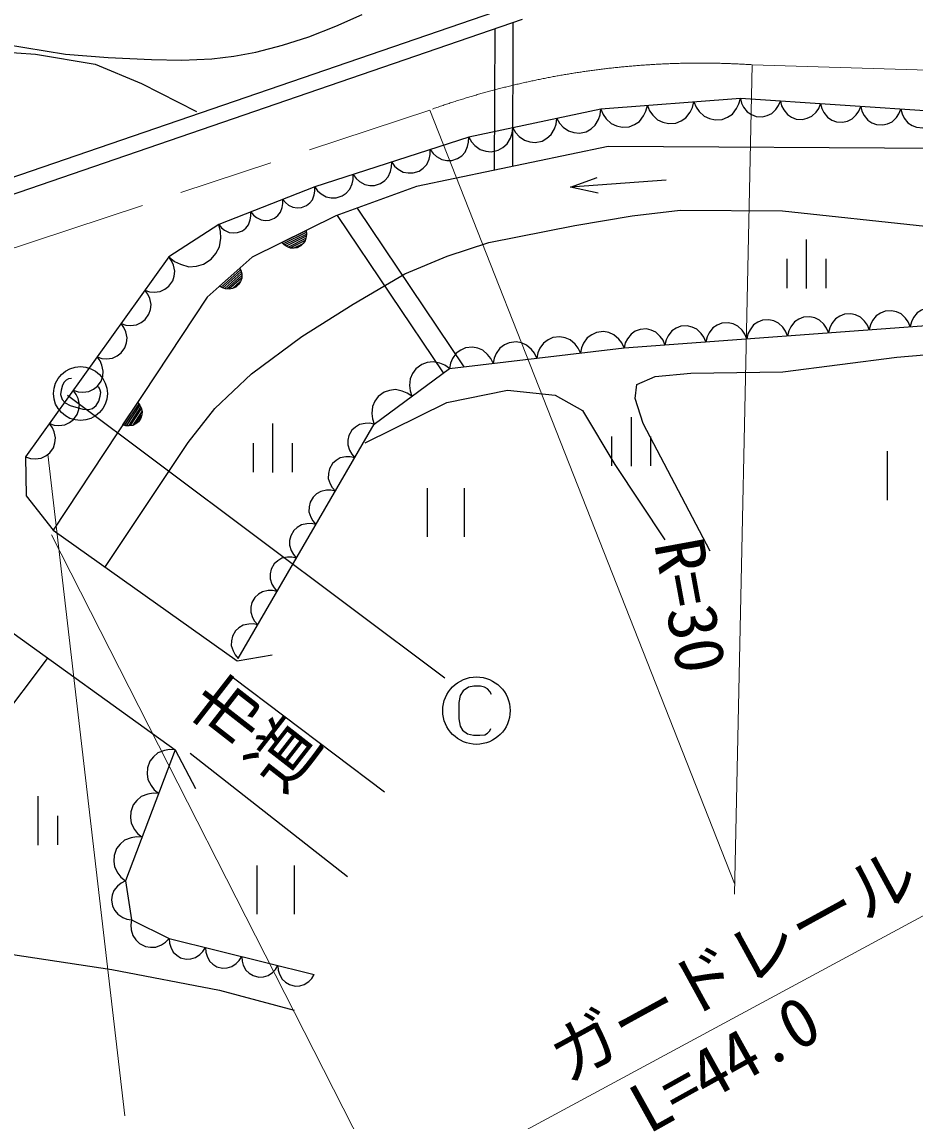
# Model space of a CAD drawing. Units: millimetres, scale not verified. Extents: x 40000 to 680000, y 20000 to 380000.
# Drawn here: x 175553 to 208524, y 243234 to 283846 of the extents above; entities that cross this region are included whole.
import ezdxf
from ezdxf.enums import TextEntityAlignment as Align

# ---------------------------------------------------------------- set-up
doc = ezdxf.new("R2010")
doc.units = ezdxf.units.MM
doc.header["$LTSCALE"] = 1000
doc.linetypes.add('CHAIN', pattern=[18.5, 12, -1.5, 3.5, -1.5])
for name, color, linetype, lineweight in [('M-BGD', 7, 'Continuous', 25), ('M-BMK', 2, 'CHAIN', 13), ('M-BMK-HTXT', 7, 'Continuous', 13), ('M-STR-STRC', 7, 'Continuous', 25)]:
    doc.layers.add(name, color=color, linetype=linetype, lineweight=lineweight)
doc.styles.add('@ＭＳ ゴシック', font='')
doc.styles.add('ＭＳ ゴシック', font='')
doc.styles.get('@ＭＳ ゴシック').set_extended_font_data('@MS Gothic')
doc.styles.get('ＭＳ ゴシック').set_extended_font_data('MS Gothic')

msp = doc.modelspace()

# ---------------------------------------------------------------- linework, layer by layer
at = {"layer": 'M-BGD'}
for p, q in [((165438, 274753), (194266, 284662)), ((194015, 283941), (165569, 274163)), ((193010, 283596), (192987, 278373)), ((193680, 283826), (193657, 278512)), ((173088, 282856), (176056, 282656)), ((176056, 282656), (178253, 282285)), ((178253, 282285), (179965, 281572)), ((179965, 281572), (181991, 280545)), ((196928, 280623), (192046, 279593)), ((202075, 281026), (196928, 280623)), ((219855, 279817), (202075, 281026)), ((192046, 279593), (186359, 277757)), ((197195, 279251), (190119, 277774)), ((211258, 279162), (197195, 279251)), ((199338, 278004), (195807, 277744)), ((186359, 277757), (182821, 276369)), ((190119, 277774), (187141, 276685)), ((191880, 271120), (187936, 276976)), ((187141, 276685), (184051, 275162)), ((191115, 270895), (187201, 276707)), ((195960, 276338), (198082, 276687)), ((198082, 276687), (199853, 276897)), ((199853, 276897), (203630, 276874)), ((203630, 276874), (208916, 276314)), ((182821, 276369), (180972, 275176)), ((192790, 275708), (195960, 276338)), ((186049, 276078), (185197, 275658)), ((185247, 275613), (186055, 276011)), ((186049, 275938), (185311, 275574)), ((185379, 275538), (186031, 275860)), ((186005, 275777), (185463, 275510)), ((204507, 275812), (204507, 274012)), ((185596, 275506), (185930, 275670)), ((191251, 275195), (192790, 275708)), ((180972, 275176), (175687, 267786)), ((184051, 275162), (182394, 273685)), ((189689, 274543), (191251, 275195)), ((203787, 275097), (203787, 274017)), ((205227, 275097), (205227, 274017)), ((183618, 274693), (182909, 274061)), ((182970, 274031), (183641, 274630)), ((183655, 274558), (183041, 274011)), ((187778, 273424), (189689, 274543)), ((183116, 273994), (183659, 274478)), ((183656, 274392), (183204, 273989)), ((183334, 274021), (183612, 274268)), ((182394, 273685), (176706, 265086)), ((185889, 272235), (187778, 273424)), ((197781, 271817), (212873, 272937)), ((184024, 270859), (185889, 272235)), ((191332, 271056), (197781, 271817)), ((207852, 271472), (211551, 271800)), ((203647, 270935), (207852, 271472)), ((188555, 268996), (191332, 271056)), ((198934, 270756), (200247, 270876)), ((200247, 270876), (203647, 270935)), ((182672, 269577), (184024, 270859)), ((198248, 270458), (198934, 270756)), ((177232, 270068), (191164, 259636)), ((191239, 269802), (193476, 270249)), ((193476, 270249), (195236, 270070)), ((195236, 270070), (196250, 269504)), ((198188, 269951), (198248, 270458)), ((179864, 269747), (179340, 268955)), ((179406, 268941), (179902, 269692)), ((188226, 268311), (191239, 269802)), ((198487, 269027), (198188, 269951)), ((179934, 269626), (179480, 268940)), ((179557, 268943), (179958, 269550)), ((179977, 269465), (179644, 268960)), ((179760, 269024), (179966, 269335)), ((181693, 268319), (182672, 269577)), ((196250, 269504), (197443, 267505)), ((198042, 269252), (198042, 267452)), ((183539, 260352), (188555, 268996)), ((184802, 269017), (184802, 267217)), ((200962, 264314), (198487, 269027)), ((197322, 268537), (197322, 267457)), ((198762, 268537), (198762, 267457)), ((178616, 263703), (181693, 268319)), ((184082, 268302), (184082, 267222)), ((185522, 268302), (185522, 267222)), ((175687, 267786), (175702, 266353)), ((207501, 267998), (207501, 266198)), ((197443, 267505), (199292, 264731)), ((190514, 266639), (190514, 264839)), ((191896, 264839), (191896, 266639)), ((175702, 266353), (176706, 265086)), ((176706, 265086), (183494, 260262)), ((174287, 261951), (181214, 256979)), ((176479, 260349), (174471, 257686)), ((183494, 260262), (184784, 260484)), ((183359, 259633), (188932, 255421)), ((181214, 256979), (179369, 252136)), ((181214, 256979), (181955, 255549)), ((181764, 256846), (187571, 252294)), ((176139, 255258), (176139, 253458)), ((176859, 254542), (176859, 253462)), ((184229, 252710), (184229, 250910)), ((185611, 250910), (185611, 252710)), ((179369, 252136), (179600, 250695)), ((179600, 250695), (180983, 250003)), ((180983, 250003), (186345, 248678)), ((174809, 249476), (178864, 248860)), ((178864, 248860), (182839, 248105)), ((182839, 248105), (185602, 247369))]:
    msp.add_line(p, q, dxfattribs=at)
for points in [[(170927, 283890), (171778, 283646), (172648, 283459), (174902, 283030), (177156, 282662), (178735, 282530), (180334, 282456), (181453, 282442), (182568, 282488), (183379, 282581), (184192, 282735), (185169, 282988), (186141, 283301), (187139, 283686), (188113, 284126)], [(195301, 280280), (195401, 280106), (195532, 279968), (195729, 279822), (195928, 279762), (196132, 279741), (196385, 279795), (196563, 279896), (196721, 280031), (196842, 280244), (196902, 280422), (196928, 280623)], [(196928, 280623), (197008, 280431), (197124, 280272), (197306, 280096), (197503, 280008), (197709, 279959), (197975, 279980), (198172, 280060), (198352, 280178), (198505, 280380), (198591, 280555), (198644, 280758)], [(198644, 280758), (198723, 280565), (198840, 280406), (199022, 280230), (199218, 280142), (199425, 280094), (199691, 280115), (199888, 280195), (200068, 280312), (200221, 280514), (200306, 280689), (200359, 280892)], [(200359, 280892), (200439, 280700), (200555, 280540), (200737, 280365), (200934, 280277), (201141, 280228), (201407, 280249), (201603, 280329), (201784, 280447), (201936, 280649), (202022, 280824), (202075, 281026)], [(202075, 281026), (202119, 280852), (202198, 280702), (202332, 280529), (202489, 280429), (202659, 280361), (202889, 280346), (203066, 280390), (203235, 280467), (203391, 280620), (203486, 280759), (203557, 280926)], [(203557, 280926), (203601, 280751), (203680, 280601), (203813, 280428), (203970, 280328), (204140, 280261), (204370, 280245), (204548, 280289), (204717, 280367), (204873, 280520), (204968, 280658), (205038, 280825)], [(205038, 280825), (205082, 280651), (205162, 280500), (205295, 280327), (205452, 280227), (205622, 280160), (205852, 280144), (206030, 280188), (206199, 280266), (206354, 280419), (206449, 280558), (206520, 280724)], [(206520, 280724), (206564, 280550), (206643, 280399), (206777, 280226), (206933, 280127), (207104, 280059), (207333, 280043), (207511, 280087), (207680, 280165), (207836, 280318), (207931, 280457), (208002, 280623)], [(208002, 280623), (208046, 280449), (208125, 280299), (208258, 280126), (208415, 280026), (208585, 279958), (208815, 279943), (208993, 279986), (209162, 280064), (209318, 280217), (209413, 280356), (209483, 280522)], [(193674, 279936), (193774, 279762), (193905, 279624), (194102, 279479), (194301, 279419), (194505, 279398), (194757, 279451), (194936, 279553), (195094, 279688), (195215, 279901), (195275, 280079), (195301, 280280)], [(192046, 279593), (192147, 279419), (192278, 279281), (192474, 279135), (192674, 279075), (192878, 279055), (193130, 279108), (193309, 279209), (193467, 279345), (193588, 279557), (193648, 279736), (193674, 279936)], [(190624, 279134), (190731, 278988), (190861, 278877), (191050, 278765), (191234, 278730), (191418, 278731), (191638, 278802), (191788, 278909), (191917, 279045), (192005, 279246), (192042, 279411), (192046, 279593)], [(189202, 278675), (189309, 278529), (189439, 278418), (189628, 278306), (189812, 278271), (189996, 278272), (190216, 278343), (190366, 278450), (190495, 278586), (190583, 278787), (190620, 278952), (190624, 279134)], [(187781, 278216), (187887, 278070), (188017, 277959), (188206, 277847), (188390, 277812), (188574, 277813), (188795, 277884), (188944, 277991), (189073, 278127), (189161, 278328), (189198, 278493), (189202, 278675)], [(186359, 277757), (186465, 277611), (186595, 277500), (186784, 277388), (186968, 277353), (187152, 277354), (187373, 277425), (187522, 277532), (187651, 277668), (187739, 277869), (187776, 278034), (187781, 278216)], [(196825, 277531), (195807, 277744), (196783, 278101)], [(185179, 277294), (185277, 277176), (185393, 277089), (185558, 277004), (185716, 276984), (185872, 276994), (186055, 277066), (186176, 277165), (186278, 277286), (186342, 277461), (186365, 277603), (186359, 277757)], [(184000, 276831), (184097, 276713), (184213, 276626), (184379, 276541), (184537, 276521), (184693, 276532), (184875, 276603), (184997, 276702), (185099, 276824), (185163, 276998), (185185, 277140), (185179, 277294)], [(182821, 276369), (182918, 276250), (183034, 276163), (183200, 276078), (183357, 276059), (183513, 276069), (183696, 276141), (183817, 276239), (183919, 276361), (183983, 276536), (184006, 276677), (184000, 276831)], [(180972, 275176), (181178, 275008), (181405, 274899), (181717, 274812), (181992, 274832), (182254, 274903), (182540, 275088), (182713, 275298), (182845, 275540), (182894, 275859), (182884, 276108), (182821, 276369)], [(180091, 273944), (180265, 273889), (180438, 273877), (180660, 273900), (180830, 273983), (180980, 274095), (181117, 274286), (181174, 274463), (181197, 274652), (181147, 274869), (181078, 275025), (180972, 275176)], [(179210, 272713), (179385, 272658), (179558, 272646), (179779, 272669), (179950, 272752), (180099, 272863), (180236, 273054), (180293, 273232), (180316, 273420), (180267, 273637), (180197, 273794), (180091, 273944)], [(205327, 272377), (205258, 272546), (205156, 272687), (204997, 272842), (204824, 272920), (204642, 272963), (204408, 272946), (204235, 272876), (204076, 272773), (203941, 272597), (203865, 272443), (203818, 272265)], [(206836, 272489), (206767, 272658), (206665, 272799), (206506, 272954), (206333, 273032), (206152, 273075), (205918, 273058), (205745, 272988), (205585, 272885), (205450, 272709), (205375, 272555), (205327, 272377)], [(208346, 272601), (208276, 272770), (208175, 272911), (208015, 273066), (207842, 273144), (207661, 273187), (207427, 273170), (207254, 273100), (207095, 272997), (206960, 272820), (206884, 272667), (206836, 272489)], [(209855, 272713), (209785, 272882), (209684, 273023), (209524, 273178), (209352, 273256), (209170, 273299), (208936, 273282), (208763, 273212), (208604, 273109), (208469, 272932), (208393, 272779), (208346, 272601)], [(178329, 271481), (178504, 271426), (178677, 271414), (178898, 271437), (179069, 271520), (179219, 271632), (179355, 271822), (179412, 272000), (179435, 272189), (179386, 272406), (179316, 272562), (179210, 272713)], [(199290, 271929), (199221, 272098), (199119, 272239), (198960, 272394), (198787, 272472), (198605, 272516), (198371, 272498), (198198, 272429), (198039, 272326), (197904, 272149), (197828, 271995), (197781, 271817)], [(200799, 272041), (200730, 272210), (200628, 272351), (200469, 272506), (200296, 272584), (200115, 272628), (199881, 272610), (199708, 272540), (199548, 272438), (199413, 272261), (199338, 272107), (199290, 271929)], [(202309, 272153), (202239, 272322), (202138, 272463), (201978, 272618), (201805, 272696), (201624, 272740), (201390, 272722), (201217, 272652), (201057, 272550), (200923, 272373), (200847, 272219), (200799, 272041)], [(203818, 272265), (203748, 272434), (203647, 272575), (203487, 272730), (203315, 272808), (203133, 272852), (202899, 272834), (202726, 272764), (202567, 272662), (202432, 272485), (202356, 272331), (202309, 272153)], [(196168, 271627), (196086, 271805), (195971, 271951), (195793, 272110), (195604, 272185), (195407, 272223), (195157, 272194), (194975, 272111), (194809, 271993), (194673, 271798), (194599, 271629), (194556, 271436)], [(197781, 271817), (197698, 271995), (197583, 272141), (197405, 272300), (197216, 272376), (197020, 272414), (196770, 272384), (196587, 272301), (196421, 272184), (196285, 271988), (196211, 271820), (196168, 271627)], [(192944, 271246), (192862, 271424), (192746, 271570), (192568, 271729), (192379, 271805), (192183, 271843), (191933, 271813), (191751, 271730), (191585, 271613), (191448, 271417), (191374, 271249), (191332, 271056)], [(194556, 271436), (194474, 271615), (194359, 271760), (194180, 271919), (193992, 271995), (193795, 272033), (193545, 272004), (193363, 271921), (193197, 271803), (193061, 271607), (192987, 271439), (192944, 271246)], [(177448, 270250), (177623, 270194), (177796, 270182), (178017, 270206), (178188, 270288), (178338, 270400), (178474, 270591), (178532, 270769), (178555, 270957), (178505, 271174), (178436, 271331), (178329, 271481)], [(191332, 271056), (191161, 271177), (190977, 271250), (190729, 271303), (190514, 271273), (190312, 271204), (190097, 271044), (189973, 270871), (189882, 270674), (189860, 270421), (189880, 270227), (189943, 270026)], [(177377, 270681), (177274, 270669), (177188, 270621), (177108, 270545), (177048, 270443), (176994, 270255), (176980, 270098), (177041, 269914), (177149, 269784), (177330, 269690), (177801, 269554), (178014, 269535), (178155, 269572), (178296, 269682), (178384, 269844), (178437, 270027), (178463, 270170), (178440, 270255), (178397, 270340), (178338, 270388)], [(176568, 269018), (176742, 268963), (176915, 268951), (177137, 268974), (177307, 269057), (177457, 269168), (177594, 269359), (177651, 269537), (177674, 269725), (177624, 269942), (177555, 270099), (177448, 270250)], [(189943, 270026), (189773, 270147), (189589, 270220), (189340, 270273), (189126, 270243), (188924, 270174), (188709, 270014), (188584, 269841), (188493, 269644), (188471, 269391), (188492, 269196), (188555, 268996)], [(175687, 267786), (175861, 267731), (176034, 267719), (176256, 267742), (176427, 267825), (176576, 267937), (176713, 268128), (176770, 268305), (176793, 268494), (176743, 268711), (176674, 268867), (176568, 269018)], [(188555, 268996), (188386, 269032), (188223, 269027), (188017, 268986), (187864, 268893), (187734, 268775), (187623, 268583), (187585, 268411), (187580, 268233), (187646, 268033), (187725, 267893), (187838, 267761)], [(187838, 267761), (187670, 267797), (187506, 267793), (187300, 267751), (187148, 267658), (187017, 267540), (186906, 267349), (186868, 267177), (186863, 266998), (186929, 266799), (187008, 266658), (187122, 266526)], [(187122, 266526), (186953, 266562), (186790, 266558), (186584, 266516), (186431, 266423), (186300, 266305), (186189, 266114), (186151, 265942), (186147, 265763), (186213, 265564), (186292, 265423), (186405, 265291)], [(186405, 265291), (186236, 265327), (186073, 265323), (185867, 265282), (185714, 265189), (185584, 265070), (185473, 264879), (185435, 264707), (185430, 264528), (185496, 264329), (185575, 264188), (185689, 264056)], [(185689, 264056), (185520, 264093), (185356, 264088), (185151, 264047), (184998, 263954), (184867, 263836), (184756, 263644), (184718, 263472), (184714, 263293), (184780, 263094), (184859, 262953), (184972, 262822)], [(184972, 262822), (184803, 262858), (184640, 262853), (184434, 262812), (184281, 262719), (184151, 262601), (184040, 262409), (184002, 262238), (183997, 262059), (184063, 261859), (184142, 261719), (184256, 261587)], [(184256, 261587), (184087, 261623), (183923, 261619), (183718, 261577), (183565, 261484), (183434, 261366), (183323, 261175), (183285, 261003), (183281, 260824), (183346, 260625), (183426, 260484), (183539, 260352)], [(181214, 256979), (181005, 256989), (180811, 256952), (180573, 256863), (180409, 256722), (180276, 256555), (180181, 256305), (180169, 256092), (180198, 255878), (180316, 255653), (180438, 255500), (180599, 255365)], [(180599, 255365), (180390, 255375), (180196, 255338), (179958, 255248), (179794, 255108), (179661, 254941), (179566, 254691), (179554, 254478), (179583, 254264), (179701, 254039), (179823, 253886), (179984, 253751)], [(179984, 253751), (179775, 253761), (179581, 253724), (179343, 253634), (179179, 253494), (179046, 253327), (178951, 253077), (178939, 252864), (178968, 252650), (179086, 252425), (179208, 252272), (179369, 252136)], [(179369, 252136), (179212, 252056), (179085, 251947), (178949, 251781), (178888, 251609), (178861, 251431), (178897, 251207), (178978, 251047), (179090, 250902), (179271, 250787), (179425, 250726), (179600, 250695)], [(179600, 250695), (179572, 250510), (179587, 250334), (179646, 250114), (179757, 249955), (179894, 249822), (180108, 249715), (180296, 249685), (180490, 249692), (180701, 249777), (180848, 249872), (180983, 250003)], [(180983, 250003), (180995, 249837), (181043, 249686), (181138, 249507), (181265, 249390), (181410, 249300), (181618, 249249), (181788, 249260), (181955, 249304), (182122, 249419), (182232, 249531), (182323, 249672)], [(182323, 249672), (182336, 249505), (182384, 249355), (182478, 249175), (182605, 249058), (182751, 248969), (182958, 248918), (183128, 248929), (183296, 248973), (183463, 249088), (183572, 249200), (183664, 249340)], [(183664, 249340), (183676, 249174), (183724, 249023), (183818, 248844), (183946, 248727), (184091, 248637), (184299, 248586), (184469, 248597), (184636, 248641), (184803, 248756), (184912, 248868), (185004, 249009)], [(185004, 249009), (185016, 248842), (185064, 248692), (185159, 248512), (185286, 248395), (185431, 248306), (185639, 248255), (185809, 248266), (185976, 248310), (186143, 248425), (186253, 248537), (186345, 248678)]]:
    msp.add_lwpolyline(points, dxfattribs=at)
for points in [[(186044, 276145), (186059, 276024), (186051, 275911), (186012, 275769), (185940, 275667), (185851, 275581), (185712, 275513), (185590, 275495), (185465, 275500), (185329, 275555), (185232, 275616), (185147, 275703)], [(183595, 274756), (183642, 274644), (183664, 274533), (183664, 274386), (183622, 274268), (183560, 274162), (183444, 274059), (183331, 274008), (183209, 273980), (183063, 273997), (182954, 274030), (182849, 274091)], [(179826, 269802), (179899, 269705), (179949, 269604), (179987, 269462), (179976, 269337), (179943, 269218), (179857, 269089), (179761, 269012), (179650, 268953), (179505, 268932), (179391, 268936), (179274, 268968)]]:
    msp.add_lwpolyline(points, close=True, dxfattribs=at)
msp.add_circle((177711, 270127), 995, dxfattribs=at)
at = {"layer": 'M-BMK'}
for p, q in [((202513, 282267), (210974, 282005)), ((168607, 273294), (190605, 280595))]:
    msp.add_line(p, q, dxfattribs=at)
msp.add_arc((200606, 252611), 29718, 86.3214, 109.6667, dxfattribs=at)
at = {"layer": 'M-BMK-HTXT'}
for p, q in [((202513, 282267), (201860, 251647)), ((190605, 280595), (201860, 252043)), ((176506, 267889), (179345, 243460)), ((176638, 264918), (189584, 239481)), ((215527, 254461), (189187, 240261))]:
    msp.add_line(p, q, dxfattribs=at)
at = {"layer": 'M-STR-STRC'}
msp.add_lwpolyline([(192882, 259015), (192832, 259133), (192744, 259221), (192626, 259290), (192482, 259327), (192238, 259327), (192044, 259290), (191844, 259152), (191726, 258977), (191676, 258727), (191676, 258115), (191726, 257852), (191819, 257696), (192001, 257565), (192226, 257515), (192463, 257515), (192644, 257533), (192738, 257590), (192826, 257671), (192863, 257758)], dxfattribs=at)
msp.add_circle((192332, 258421), 1244, dxfattribs=at)

# ---------------------------------------------------------------- texts
at = {"layer": 'M-BGD'}
for s, rotation, style, p in [('R=30', 280.4, 'ＭＳ ゴシック', (198346, 264490)), ('市道', 322.1, '@ＭＳ ゴシック', (181280, 257976))]:
    msp.add_text(s, height=1833, rotation=rotation, dxfattribs=dict(at, style=style)).set_placement(p, align=Align.BOTTOM_LEFT)
at = {"layer": 'M-BMK-HTXT', "style": 'ＭＳ ゴシック'}
for s, rotation, p in [('ガードレール', 28.7, (195929, 244169)), ('L=44.0', 29.1, (198945, 242284))]:
    msp.add_text(s, height=1833, rotation=rotation, dxfattribs=at).set_placement(p, align=Align.BOTTOM_LEFT)

doc.saveas('drawing.dxf')
